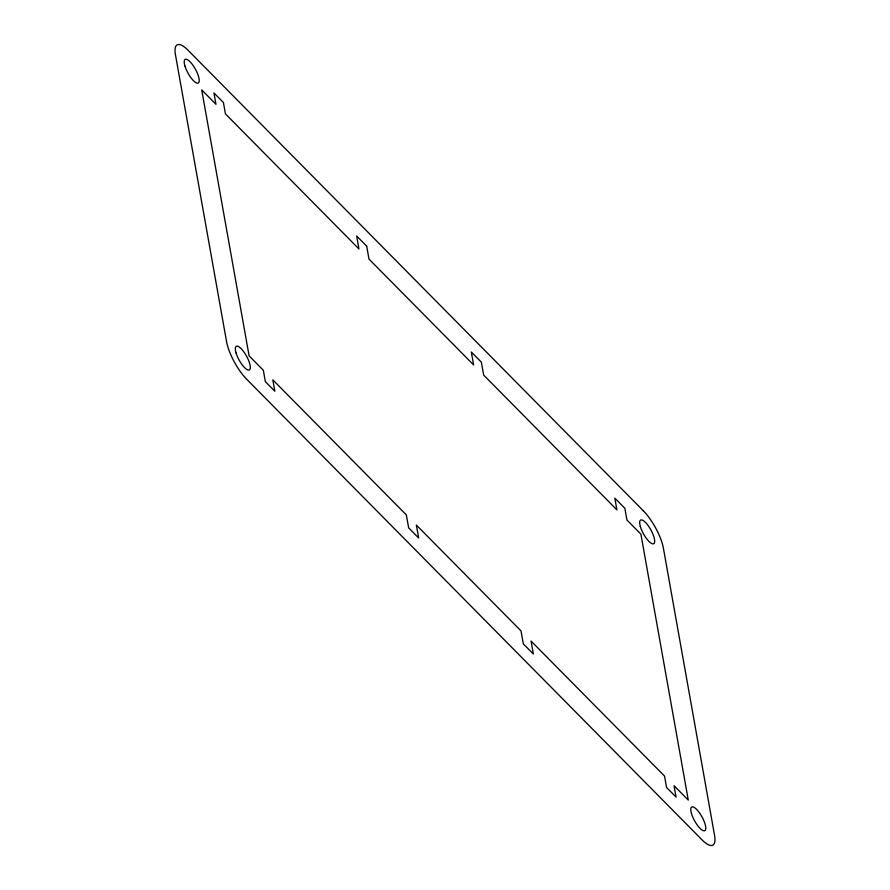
<?xml version="1.0" encoding="UTF-8"?>
<svg xmlns="http://www.w3.org/2000/svg" width="890" height="890" viewBox="0 0 890 890"><rect width="100%" height="100%" fill="white"/><g stroke="black" fill="none" stroke-linecap="round" stroke-linejoin="round"><path stroke-width="1.33" d="M643.426 510.882L187.979 50.174A30.06 9.312 61 0 0 175.452 54.724L226.572 341.671A30.06 9.312 61 0 0 246.575 379.118L702.021 839.826A30.06 9.312 61 0 0 714.548 835.276L663.428 548.329A30.06 9.312 61 0 0 643.426 510.882M366.68 246.152L356.656 236.006L358.959 248.955L225.448 113.898L223.423 102.517L213.934 92.927L215.959 104.297L201.719 89.901L249.1 355.855L263.329 370.251L265.353 381.621L274.843 391.222L272.818 379.852L406.33 514.909L408.644 527.848L418.667 537.994L416.364 525.056L521.006 630.899L523.32 643.848L533.344 653.994L531.041 641.045L664.552 776.102L666.577 787.483L676.066 797.073L674.042 785.703L688.281 800.099L640.9 534.145L626.938 520.027L624.858 508.301L614.823 498.155L616.915 509.881L483.671 375.091L481.357 362.152L471.333 352.006L473.636 364.945L368.994 259.101L366.68 246.152M640.322 526.457A13.528 4.194 61 0 0 653.26 543.868A13.528 4.194 61 0 0 647.931 525.311A13.528 4.194 61 0 0 640.322 526.457M691.43 813.415A13.528 4.194 61 0 0 704.368 830.815A13.528 4.194 61 0 0 699.039 812.259A13.528 4.194 61 0 0 691.43 813.415M236.095 353.085A13.528 4.194 61 0 0 249.078 370.073A13.528 4.194 61 0 0 243.326 351.205A13.528 4.194 61 0 0 236.095 353.085M184.953 66.06A13.528 4.194 61 0 0 197.936 83.137A13.528 4.194 61 0 0 192.262 64.325A13.528 4.194 61 0 0 184.953 66.06"/></g></svg>
